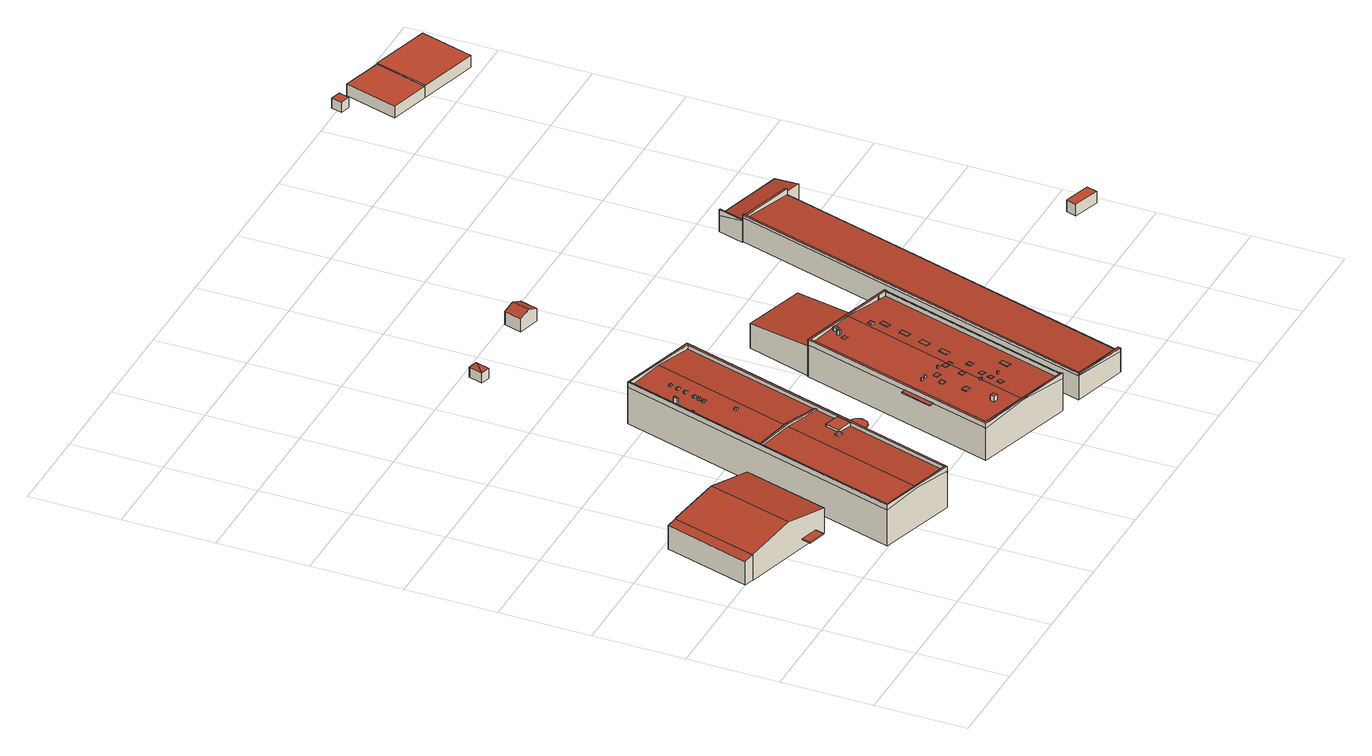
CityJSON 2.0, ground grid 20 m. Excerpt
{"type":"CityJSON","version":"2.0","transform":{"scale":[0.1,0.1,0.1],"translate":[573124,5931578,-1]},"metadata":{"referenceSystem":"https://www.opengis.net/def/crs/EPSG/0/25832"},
"CityObjects":{
"building1":{"type":"Building","attributes":{"Grundfläche 2D":"43.381300","Grundhöhe NN":"5.712"},"geometry":[{"type":"Solid","lod":"3","boundaries":[[[[0,1,2,3,4,5]],[[6,0,5,4,7,8]],[[2,1,0,6,9]],[[3,2,9,10]],[[4,3,10,7]],[[6,8,7,10,9]]]],"semantics":{"surfaces":[{"type":"RoofSurface"},{"type":"WallSurface"},{"type":"GroundSurface"}],"values":[[0,1,1,1,1,2]]}}]},
"building2":{"type":"Building","attributes":{"Grundfläche 2D":"425.344196","Grundhöhe NN":"5.685"},"children":["building2-1"],"geometry":[{"type":"Solid","lod":"3","boundaries":[[[[11,1,0,12,13,14,2]],[[15,16,17,13,12]],[[1,11,2,9,18]],[[0,1,18,6]],[[12,0,6,19,16,15]],[[17,16,19,20]],[[2,14,13,17,20,9]],[[9,20,19,6,18]]]],"semantics":{"surfaces":[{"type":"RoofSurface"},{"type":"WallSurface"},{"type":"GroundSurface"}],"values":[[0,0,1,1,1,1,1,2]]}}]},
"building2-1":{"type":"BuildingInstallation","parents":["building2"],"geometry":[{"type":"MultiSurface","lod":"3","boundaries":[[[21,22,23,24]],[[22,21,25,26]],[[23,22,26,27]],[[21,24,28,25]],[[26,25,28,27]]],"semantics":{"surfaces":[{"type":"RoofSurface"},{"type":"WallSurface"},{"type":"OuterCeilingSurface"}],"values":[0,1,1,1,2]}}]},
"building3":{"type":"Building","attributes":{"Grundfläche 2D":"1185.603595","Grundhöhe NN":"5.588"},"children":["building3-1","building3-2","building3-3","building3-4","building3-5","building3-6","building3-7","building3-8","building3-9","building3-10","building3-11","building3-12"],"geometry":[{"type":"MultiSurface","lod":"3","boundaries":[[[29,30,31,32,33,34]],[[30,29,35,36,37,33,32,38]],[[39,40,41,42]],[[43,44,45,46,47,48,49,50,51,52,53,54]],[[46,45,55,56,57,58,48,47]],[[48,58,31,30,49]],[[31,58,57,59]],[[59,60,31]],[[32,31,60,56,55]],[[61,62,34,33]],[[63,64,29,34,62]],[[65,66,35,29,64,67,37,36]],[[68,61,33,37,67]],[[44,38,32,55,45]],[[54,53,40,39,50,49,30,38,44,43,69,70]],[[41,40,53,52]],[[42,41,52,51]],[[39,42,51,50]],[[67,64,71,72]],[[61,68,67,72,73]],[[62,61,73,74]],[[71,64,63,62,74]],[[72,71,74,73]]],"semantics":{"surfaces":[{"type":"RoofSurface"},{"type":"WallSurface"},{"type":"GroundSurface"}],"values":[0,0,0,0,0,1,1,1,1,1,1,1,1,1,1,1,1,1,1,1,1,1,2]}}]},
"building3-1":{"type":"BuildingInstallation","parents":["building3"],"geometry":[{"type":"MultiSurface","lod":"3","boundaries":[[[75,76,77,78]],[[78,77,79,80]],[[75,78,80,81]],[[76,75,81,82]],[[77,76,82,79]]],"semantics":{"surfaces":[{"type":"RoofSurface"},{"type":"WallSurface"}],"values":[0,1,1,1,1]}}]},
"building3-2":{"type":"BuildingInstallation","parents":["building3"],"geometry":[{"type":"MultiSurface","lod":"3","boundaries":[[[83,84,85,86]],[[86,85,87,88]],[[83,86,88,89]],[[84,83,89,90]],[[85,84,90,87]]],"semantics":{"surfaces":[{"type":"RoofSurface"},{"type":"WallSurface"}],"values":[0,1,1,1,1]}}]},
"building3-3":{"type":"BuildingInstallation","parents":["building3"],"geometry":[{"type":"MultiSurface","lod":"3","boundaries":[[[91,92,70,69]],[[59,92,91,60]],[[91,69,43,46,56,60]],[[92,59,57,47,54,70]]],"semantics":{"surfaces":[{"type":"RoofSurface"},{"type":"WallSurface"}],"values":[0,0,1,1]}}]},
"building3-4":{"type":"BuildingInstallation","parents":["building3"],"geometry":[{"type":"MultiSurface","lod":"3","boundaries":[[[93,94,95,96]],[[94,93,97,98]],[[95,94,98,99]],[[96,95,99,100]],[[93,96,100,97]]],"semantics":{"surfaces":[{"type":"RoofSurface"},{"type":"WallSurface"}],"values":[0,1,1,1,1]}}]},
"building3-5":{"type":"BuildingInstallation","parents":["building3"],"geometry":[{"type":"MultiSurface","lod":"3","boundaries":[[[101,102,103,104]],[[104,103,105,106]],[[101,104,106,107]],[[102,101,107,108]],[[103,102,108,105]]],"semantics":{"surfaces":[{"type":"RoofSurface"},{"type":"WallSurface"}],"values":[0,1,1,1,1]}}]},
"building3-6":{"type":"BuildingInstallation","parents":["building3"],"geometry":[{"type":"MultiSurface","lod":"3","boundaries":[[[109,110,111,112]],[[112,111,113,114]],[[109,112,114,115]],[[110,109,115,116]],[[111,110,116,113]]],"semantics":{"surfaces":[{"type":"RoofSurface"},{"type":"WallSurface"}],"values":[0,1,1,1,1]}}]},
"building3-7":{"type":"BuildingInstallation","parents":["building3"],"geometry":[{"type":"MultiSurface","lod":"3","boundaries":[[[117,118,119,120]],[[120,119,121,122]],[[117,120,122,123]],[[118,117,123,124]],[[119,118,124,121]]],"semantics":{"surfaces":[{"type":"RoofSurface"},{"type":"WallSurface"}],"values":[0,1,1,1,1]}}]},
"building3-8":{"type":"BuildingInstallation","parents":["building3"],"geometry":[{"type":"MultiSurface","lod":"3","boundaries":[[[125,126,127,128]],[[128,127,129,130]],[[125,128,130,131]],[[126,125,131,132]],[[127,126,132,129]]],"semantics":{"surfaces":[{"type":"RoofSurface"},{"type":"WallSurface"}],"values":[0,1,1,1,1]}}]},
"building3-9":{"type":"BuildingInstallation","parents":["building3"],"geometry":[{"type":"MultiSurface","lod":"3","boundaries":[[[133,134,135,136]],[[134,133,137,138]],[[135,134,138,139]],[[136,135,139,140]],[[133,136,140,137]]],"semantics":{"surfaces":[{"type":"RoofSurface"},{"type":"WallSurface"}],"values":[0,1,1,1,1]}}]},
"building3-10":{"type":"BuildingInstallation","parents":["building3"],"geometry":[{"type":"MultiSurface","lod":"3","boundaries":[[[141,142,143,144]],[[144,143,145,146]],[[141,144,146,147]],[[142,141,147,148]],[[143,142,148,145]]],"semantics":{"surfaces":[{"type":"RoofSurface"},{"type":"WallSurface"}],"values":[0,1,1,1,1]}}]},
"building3-11":{"type":"BuildingInstallation","parents":["building3"],"geometry":[{"type":"MultiSurface","lod":"3","boundaries":[[[149,150,151,152]],[[152,151,153,154]],[[149,152,154,155]],[[150,149,155,156]],[[151,150,156,153]]],"semantics":{"surfaces":[{"type":"RoofSurface"},{"type":"WallSurface"}],"values":[0,1,1,1,1]}}]},
"building3-12":{"type":"BuildingInstallation","parents":["building3"],"geometry":[{"type":"MultiSurface","lod":"3","boundaries":[[[157,36,35,158,159,160]],[[158,35,66,161]],[[159,158,161,162]],[[160,159,162,163]],[[157,160,163,164]],[[36,157,164,65]],[[163,162,161,66,65,164]]],"semantics":{"surfaces":[{"type":"RoofSurface"},{"type":"WallSurface"},{"type":"OuterCeilingSurface"}],"values":[0,1,1,1,1,1,2]}}]},
"building4":{"type":"Building","attributes":{"Grundfläche 2D":"6.324425","Grundhöhe NN":"5.664"},"geometry":[{"type":"Solid","lod":"3","boundaries":[[[[165,166,167]],[[168,166,165]],[[169,170,167,166]],[[170,171,165,167]],[[171,172,168,165]],[[172,169,166,168]],[[172,171,170,169]]]],"semantics":{"surfaces":[{"type":"RoofSurface"},{"type":"WallSurface"},{"type":"GroundSurface"}],"values":[[0,0,1,1,1,1,2]]}}]},
"building5":{"type":"Building","attributes":{"Grundfläche 2D":"1249.205532","Grundhöhe NN":"5.588"},"children":["building5-1","building5-2","building5-3","building5-4","building5-5","building5-6","building5-7","building5-8","building5-9","building5-10","building5-11","building5-12","building5-13","building5-14","building5-15","building5-16","building5-17","building5-18","building5-19","building5-20","building5-21","building5-22","building5-23","building5-24","building5-25","building5-26"],"geometry":[{"type":"MultiSurface","lod":"3","boundaries":[[[173,174,175]],[[173,175,176]],[[177,178,179,180]],[[176,178,177]],[[178,181,182,183,179]],[[184,185,182,181]],[[175,174,186]],[[174,187,186]],[[188,189,185,184,190,191,192,193,194,186,187,195,196]],[[197,198,199]],[[200,201,202]],[[200,202,203]],[[204,205,206,197,199,200,203,207]],[[208,209,206,205]],[[210,211,212,213]],[[176,175,200,199]],[[214,215,174,173]],[[216,214,173,176,177,180]],[[178,176,199,198]],[[198,197,181,178]],[[197,206,209,190,184,181]],[[209,208,191,190]],[[208,205,192,191]],[[204,207,203,193,192,205]],[[202,194,203]],[[194,193,203]],[[202,201,186,194]],[[201,200,175,186]],[[215,217,187,174]],[[217,218,195,187]],[[195,218,219,220,196]],[[221,222,223,189,188,196,220,224,225,226]],[[185,189,223,227,228,229,179,183,182]],[[229,216,180,179]],[[216,229,230,231]],[[232,214,216,231]],[[215,214,232,233]],[[217,215,233,234]],[[218,217,234,235]],[[211,236,237,220,219,218,235,238,212]],[[223,222,221,224,220,237,239,240]],[[230,229,228,227,223,240,241]],[[213,212,238,242]],[[210,213,242,243]],[[211,210,243,236]],[[242,238,235,234,233,232,231,230,241,240,239,237,236,243]]],"semantics":{"surfaces":[{"type":"RoofSurface"},{"type":"WallSurface"},{"type":"GroundSurface"}],"values":[0,0,0,0,0,0,0,0,0,0,0,0,0,0,0,1,1,1,1,1,1,1,1,1,1,1,1,1,1,1,1,1,1,1,1,1,1,1,1,1,1,1,1,1,1,2]}}]},
"building5-1":{"type":"BuildingInstallation","parents":["building5"],"geometry":[{"type":"MultiSurface","lod":"3","boundaries":[[[244,245,246,247]],[[247,246,248,249]],[[244,247,249,250]],[[245,244,250,251]],[[246,245,251,248]]],"semantics":{"surfaces":[{"type":"RoofSurface"},{"type":"WallSurface"}],"values":[0,1,1,1,1]}}]},
"building5-2":{"type":"BuildingInstallation","parents":["building5"],"geometry":[{"type":"MultiSurface","lod":"3","boundaries":[[[252,253,254,255]],[[256,257,255,254]],[[252,255,257,258]],[[253,252,258,259]],[[259,256,254,253]]],"semantics":{"surfaces":[{"type":"RoofSurface"},{"type":"WallSurface"}],"values":[0,1,1,1,1]}}]},
"building5-3":{"type":"BuildingInstallation","parents":["building5"],"geometry":[{"type":"MultiSurface","lod":"3","boundaries":[[[260,261,262,263]],[[260,263,264]],[[261,260,264,265]],[[261,265,262]]],"semantics":{"surfaces":[{"type":"RoofSurface"},{"type":"WallSurface"}],"values":[0,1,1,1]}}]},
"building5-4":{"type":"BuildingInstallation","parents":["building5"],"geometry":[{"type":"MultiSurface","lod":"3","boundaries":[[[266,267,268,269]],[[270,271,268,267]],[[269,268,271,272]],[[272,273,266,269]],[[267,266,273,270]]],"semantics":{"surfaces":[{"type":"RoofSurface"},{"type":"WallSurface"}],"values":[0,1,1,1,1]}}]},
"building5-5":{"type":"BuildingInstallation","parents":["building5"],"geometry":[{"type":"MultiSurface","lod":"3","boundaries":[[[274,275,276,277]],[[277,276,278,279]],[[274,277,279,280]],[[275,274,280,281]],[[276,275,281,278]]],"semantics":{"surfaces":[{"type":"RoofSurface"},{"type":"WallSurface"}],"values":[0,1,1,1,1]}}]},
"building5-6":{"type":"BuildingInstallation","parents":["building5"],"geometry":[{"type":"MultiSurface","lod":"3","boundaries":[[[282,283,284,285]],[[285,284,286,287]],[[287,288,282,285]],[[283,282,288,289]],[[289,286,284,283]]],"semantics":{"surfaces":[{"type":"RoofSurface"},{"type":"WallSurface"}],"values":[0,1,1,1,1]}}]},
"building5-7":{"type":"BuildingInstallation","parents":["building5"],"geometry":[{"type":"MultiSurface","lod":"3","boundaries":[[[290,291,292,293]],[[293,292,294,295]],[[295,296,290,293]],[[291,290,296,297]],[[297,294,292,291]]],"semantics":{"surfaces":[{"type":"RoofSurface"},{"type":"WallSurface"}],"values":[0,1,1,1,1]}}]},
"building5-8":{"type":"BuildingInstallation","parents":["building5"],"geometry":[{"type":"MultiSurface","lod":"3","boundaries":[[[298,299,300,301]],[[300,299,302,303]],[[301,300,303,304]],[[298,301,304,305]],[[299,298,305,302]]],"semantics":{"surfaces":[{"type":"RoofSurface"},{"type":"WallSurface"}],"values":[0,1,1,1,1]}}]},
"building5-9":{"type":"BuildingInstallation","parents":["building5"],"geometry":[{"type":"MultiSurface","lod":"3","boundaries":[[[306,307,308,309]],[[307,306,310,311]],[[309,308,312,313]],[[306,309,313,310]],[[308,307,311,312]]],"semantics":{"surfaces":[{"type":"RoofSurface"},{"type":"WallSurface"}],"values":[0,1,1,1,1]}}]},
"building5-10":{"type":"BuildingInstallation","parents":["building5"],"geometry":[{"type":"MultiSurface","lod":"3","boundaries":[[[314,315,316,317]],[[317,316,318,319]],[[314,317,319,320]],[[315,314,320,321]],[[316,315,321,318]]],"semantics":{"surfaces":[{"type":"RoofSurface"},{"type":"WallSurface"}],"values":[0,1,1,1,1]}}]},
"building5-11":{"type":"BuildingInstallation","parents":["building5"],"geometry":[{"type":"MultiSurface","lod":"3","boundaries":[[[322,323,324,325]],[[325,324,326,327]],[[325,327,322]],[[324,323,326]]],"semantics":{"surfaces":[{"type":"RoofSurface"},{"type":"WallSurface"}],"values":[0,1,1,1]}}]},
"building5-12":{"type":"BuildingInstallation","parents":["building5"],"geometry":[{"type":"MultiSurface","lod":"3","boundaries":[[[328,329,330,331]],[[331,330,332,333]],[[328,331,333,334]],[[329,328,334,335]],[[330,329,335,332]]],"semantics":{"surfaces":[{"type":"RoofSurface"},{"type":"WallSurface"}],"values":[0,1,1,1,1]}}]},
"building5-13":{"type":"BuildingInstallation","parents":["building5"],"geometry":[{"type":"MultiSurface","lod":"3","boundaries":[[[336,337,338,339]]],"semantics":{"surfaces":[{"type":"RoofSurface"}],"values":[0]}}]},
"building5-14":{"type":"BuildingInstallation","parents":["building5"],"geometry":[{"type":"MultiSurface","lod":"3","boundaries":[[[340,341,342,343]],[[343,342,344,345]],[[340,343,345,346]],[[341,340,346,347]],[[342,341,347,344]]],"semantics":{"surfaces":[{"type":"RoofSurface"},{"type":"WallSurface"}],"values":[0,1,1,1,1]}}]},
"building5-15":{"type":"BuildingInstallation","parents":["building5"],"geometry":[{"type":"MultiSurface","lod":"3","boundaries":[[[348,349,350,351]],[[351,350,352,353]],[[353,354,348,351]],[[354,355,349,348]],[[350,349,355,352]]],"semantics":{"surfaces":[{"type":"RoofSurface"},{"type":"WallSurface"}],"values":[0,1,1,1,1]}}]},
"building5-16":{"type":"BuildingInstallation","parents":["building5"],"geometry":[{"type":"MultiSurface","lod":"3","boundaries":[[[356,357,358,359]],[[360,361,359,358]],[[359,361,362,356]],[[357,356,362,363]],[[358,357,363,360]]],"semantics":{"surfaces":[{"type":"RoofSurface"},{"type":"WallSurface"}],"values":[0,1,1,1,1]}}]},
"building5-17":{"type":"BuildingInstallation","parents":["building5"],"geometry":[{"type":"MultiSurface","lod":"3","boundaries":[[[364,365,366,367]],[[367,366,368,369]],[[364,367,369,370]],[[365,364,370,371]],[[366,365,371,368]]],"semantics":{"surfaces":[{"type":"RoofSurface"},{"type":"WallSurface"}],"values":[0,1,1,1,1]}}]},
"building5-18":{"type":"BuildingInstallation","parents":["building5"],"geometry":[{"type":"MultiSurface","lod":"3","boundaries":[[[372,373,374,375]],[[375,374,376,377]],[[377,378,372,375]],[[373,372,378,379]],[[374,373,379,376]]],"semantics":{"surfaces":[{"type":"RoofSurface"},{"type":"WallSurface"}],"values":[0,1,1,1,1]}}]},
"building5-19":{"type":"BuildingInstallation","parents":["building5"],"geometry":[{"type":"MultiSurface","lod":"3","boundaries":[[[380,381,382,383]],[[383,382,384,385]],[[380,383,385,386]],[[381,380,386,387]],[[382,381,387,384]]],"semantics":{"surfaces":[{"type":"RoofSurface"},{"type":"WallSurface"}],"values":[0,1,1,1,1]}}]},
"building5-20":{"type":"BuildingInstallation","parents":["building5"],"geometry":[{"type":"MultiSurface","lod":"3","boundaries":[[[388,389,390,391]],[[390,389,392,393]],[[391,390,393,394]],[[388,391,394,395]],[[389,388,395,392]]],"semantics":{"surfaces":[{"type":"RoofSurface"},{"type":"WallSurface"}],"values":[0,1,1,1,1]}}]},
"building5-21":{"type":"BuildingInstallation","parents":["building5"],"geometry":[{"type":"MultiSurface","lod":"3","boundaries":[[[396,397,398,399]],[[400,401,399,398]],[[396,399,401,402]],[[397,396,402,403]],[[398,397,403,400]]],"semantics":{"surfaces":[{"type":"RoofSurface"},{"type":"WallSurface"}],"values":[0,1,1,1,1]}}]},
"building5-22":{"type":"BuildingInstallation","parents":["building5"],"geometry":[{"type":"MultiSurface","lod":"3","boundaries":[[[404,405,406,407]],[[406,405,408,409]],[[407,406,409,410]],[[404,407,410,411]],[[405,404,411,408]]],"semantics":{"surfaces":[{"type":"RoofSurface"},{"type":"WallSurface"}],"values":[0,1,1,1,1]}}]},
"building5-23":{"type":"BuildingInstallation","parents":["building5"],"geometry":[{"type":"MultiSurface","lod":"3","boundaries":[[[412,413,414,415]],[[415,414,416,417]],[[417,418,412,415]],[[413,412,418,419]],[[419,416,414,413]]],"semantics":{"surfaces":[{"type":"RoofSurface"},{"type":"WallSurface"}],"values":[0,1,1,1,1]}}]},
"building5-24":{"type":"BuildingInstallation","parents":["building5"],"geometry":[{"type":"MultiSurface","lod":"3","boundaries":[[[420,421,422,423]],[[424,425,423,422]],[[425,426,420,423]],[[421,420,426,427]],[[422,421,427,424]]],"semantics":{"surfaces":[{"type":"RoofSurface"},{"type":"WallSurface"}],"values":[0,1,1,1,1]}}]},
"building5-25":{"type":"BuildingInstallation","parents":["building5"],"geometry":[{"type":"MultiSurface","lod":"3","boundaries":[[[428,429,430,431]],[[431,430,432,433]],[[433,434,428,431]],[[429,428,434,435]],[[435,432,430,429]]],"semantics":{"surfaces":[{"type":"RoofSurface"},{"type":"WallSurface"}],"values":[0,1,1,1,1]}}]},
"building5-26":{"type":"BuildingInstallation","parents":["building5"],"geometry":[{"type":"MultiSurface","lod":"3","boundaries":[[[436,437,226,225]],[[437,438,439,221,226]],[[224,221,439,440]],[[225,224,440,441,436]],[[437,436,441,438]],[[438,441,440,439]]],"semantics":{"surfaces":[{"type":"RoofSurface"},{"type":"WallSurface"},{"type":"OuterCeilingSurface"}],"values":[0,1,1,1,1,2]}}]},
"building6":{"type":"Building","attributes":{"Grundfläche 2D":"19.549388","Grundhöhe NN":"-0.001"},"geometry":[{"type":"Solid","lod":"3","boundaries":[[[[442,443,444,445]],[[446,443,442,447]],[[445,444,448,449]],[[447,442,445,449,450]],[[446,447,450,451]],[[448,444,443,446,451]],[[450,449,448,451]]]],"semantics":{"surfaces":[{"type":"RoofSurface"},{"type":"WallSurface"},{"type":"GroundSurface"}],"values":[[0,0,1,1,1,1,2]]}}]},
"building7":{"type":"Building","attributes":{"Grundfläche 2D":"1087.405487","Grundhöhe NN":"5.588"},"children":["building7-1","building7-2"],"geometry":[{"type":"MultiSurface","lod":"3","boundaries":[[[452,453,454,455,456,457,458,459,460]],[[461,462,463]],[[464,465,461]],[[462,461,465,466,467,468]],[[469,470,465]],[[470,466,465]],[[462,471,463]],[[471,472,463]],[[473,474,462,468,456,455,454]],[[457,456,468,467]],[[457,467,466,475,476,458]],[[477,478,479,452,460,459,458,476,470]],[[479,472,453,452]],[[471,473,454,453,472]],[[461,463,480,481]],[[464,461,481,482]],[[483,469,465,464,482,484]],[[470,469,483,485]],[[486,487,479,478,477,470,485,488]],[[472,479,487,489]],[[463,472,489,480]],[[481,480,489,487,486,488,485,483,484,482]]],"semantics":{"surfaces":[{"type":"RoofSurface"},{"type":"WallSurface"},{"type":"GroundSurface"}],"values":[0,0,0,0,0,0,0,0,1,1,1,1,1,1,1,1,1,1,1,1,1,2]}}]},
"building7-1":{"type":"BuildingInstallation","parents":["building7"],"geometry":[{"type":"MultiSurface","lod":"3","boundaries":[[[490,474,473]],[[473,491,490]],[[463,461,490,491]],[[461,462,474,490]],[[471,463,491,473]]],"semantics":{"surfaces":[{"type":"RoofSurface"},{"type":"WallSurface"}],"values":[0,0,1,1,1]}}]},
"building7-2":{"type":"BuildingInstallation","parents":["building7"],"geometry":[{"type":"MultiSurface","lod":"3","boundaries":[[[475,492,493,476]],[[469,470,476,493]],[[466,465,492,475]],[[493,492,465,469]]],"semantics":{"surfaces":[{"type":"RoofSurface"},{"type":"WallSurface"}],"values":[0,1,1,1]}}]},
"building8":{"type":"Building","attributes":{"Grundfläche 2D":"101.248264","Grundhöhe NN":"5.258"},"children":["building8-1"],"geometry":[{"type":"Solid","lod":"3","boundaries":[[[[494,495,496,497,498,499,500]],[[499,501,500]],[[502,496,495]],[[503,504,505,495,494,500]],[[505,506,502,495]],[[506,507,496,502]],[[507,508,497,496]],[[508,509,498,497]],[[509,510,499,498]],[[510,511,501,499]],[[511,503,500,501]],[[504,503,511,510,509,508,507,506,505]]]],"semantics":{"surfaces":[{"type":"RoofSurface"},{"type":"WallSurface"},{"type":"GroundSurface"}],"values":[[0,0,0,1,1,1,1,1,1,1,1,2]]}}]},
"building8-1":{"type":"BuildingInstallation","parents":["building8"],"geometry":[{"type":"MultiSurface","lod":"3","boundaries":[[[512,513,514,515]],[[513,512,494,499]],[[514,513,499,501]],[[515,514,501,500]],[[512,515,500,494]]],"semantics":{"surfaces":[{"type":"RoofSurface"},{"type":"WallSurface"}],"values":[0,1,1,1,1]}}]},
"building9":{"type":"Building","attributes":{"Grundfläche 2D":"14.888099","Grundhöhe NN":"5.588"},"geometry":[{"type":"Solid","lod":"3","boundaries":[[[[516,517,518,519]],[[520,521,519,518]],[[521,522,516,519]],[[522,523,517,516]],[[523,520,518,517]],[[523,522,521,520]]]],"semantics":{"surfaces":[{"type":"RoofSurface"},{"type":"WallSurface"},{"type":"GroundSurface"}],"values":[[0,1,1,1,1,2]]}}]},
"building10":{"type":"Building","attributes":{"Grundfläche 2D":"5.307499","Grundhöhe NN":"3.287"},"geometry":[{"type":"Solid","lod":"3","boundaries":[[[[524,525,526,527]],[[528,529,527,526]],[[529,530,524,527]],[[530,531,525,524]],[[531,528,526,525]],[[531,530,529,528]]]],"semantics":{"surfaces":[{"type":"RoofSurface"},{"type":"WallSurface"},{"type":"GroundSurface"}],"values":[[0,1,1,1,1,2]]}}]},
"building11":{"type":"Building","attributes":{"Grundfläche 2D":"110.680042","Grundhöhe NN":"3.306"},"geometry":[{"type":"Solid","lod":"3","boundaries":[[[[532,533,534,535]],[[536,537,535,534]],[[537,538,532,535]],[[538,539,533,532]],[[539,536,534,533]],[[539,538,537,536]]]],"semantics":{"surfaces":[{"type":"RoofSurface"},{"type":"WallSurface"},{"type":"GroundSurface"}],"values":[[0,1,1,1,1,2]]}}]},
"building12":{"type":"Building","attributes":{"Grundfläche 2D":"166.482874","Grundhöhe NN":"3.370"},"geometry":[{"type":"Solid","lod":"3","boundaries":[[[[540,541,542,543,544]],[[545,546,547,542,541,540]],[[547,548,543,542]],[[548,549,544,543]],[[549,545,540,544]],[[547,546,545,549,548]]]],"semantics":{"surfaces":[{"type":"RoofSurface"},{"type":"WallSurface"},{"type":"GroundSurface"}],"values":[[0,1,1,1,1,2]]}}]}
},
"vertices":[
[28,359,126],[29,361,126],[83,548,126],[62,554,121],[7,365,121],[27,359,126],[28,359,67],[7,365,67],[27,359,67],[83,548,67],[62,554,67],
[51,438,126],[133,329,147],[187,518,147],[85,548,126],[170,318,139],[236,299,125],[291,488,125],[29,361,67],[236,299,67],[291,488,67],
[164,297,89],[203,286,89],[209,307,89],[170,318,89],[164,297,87],[203,286,87],[209,307,87],[170,318,87],
[416,118,162],[414,123,162],[249,171,162],[435,801,162],[433,805,162],[245,169,162],[475,317,162],[487,357,162],[605,755,162],[600,752,162],[483,354,160],[492,385,160],[459,395,160],[450,364,160],[508,440,152],[600,752,152],[518,777,158],[425,464,158],[424,460,158],[332,147,158],[414,123,152],[483,354,152],[450,364,154],[459,395,154],[492,385,152],[507,436,152],[435,801,152],[343,488,152],[342,484,152],[249,171,152],[342,484,155],[343,488,155],[433,805,151],[245,169,151],[331,144,158],[416,118,151],[487,357,160],[475,317,160],[605,755,151],[519,780,158],[508,440,155],[507,436,155],[416,118,66],[605,755,66],[433,805,66],[245,169,66],
[437,367,158],[435,359,158],[446,355,158],[449,363,158],[446,355,154],[449,363,154],[437,367,155],[435,359,155],
[461,726,159],[466,724,159],[468,730,159],[462,731,159],[468,730,156],[462,731,155],[461,726,155],[466,724,156],
[425,464,164],[424,460,164],
[449,666,159],[450,671,159],[445,673,159],[443,668,159],[449,666,156],[450,671,156],[445,673,155],[443,668,155],
[457,714,159],[455,708,159],[461,706,159],[462,712,159],[461,706,156],[462,712,156],[457,714,155],[455,708,155],
[397,655,157],[395,651,157],[400,649,157],[401,654,157],[400,649,152],[401,654,152],[397,655,152],[395,651,152],
[436,581,161],[434,575,161],[440,573,161],[441,579,161],[440,573,157],[441,579,157],[436,581,157],[434,575,157],
[437,649,159],[436,644,159],[442,642,159],[443,648,159],[442,642,156],[443,648,156],[437,649,155],[436,644,155],
[445,654,159],[447,660,159],[441,661,159],[440,655,159],[445,654,156],[447,660,156],[441,661,155],[440,655,155],
[415,700,167],[413,691,167],[416,690,167],[419,699,167],[416,690,153],[419,699,153],[415,700,152],[413,691,153],
[450,690,159],[456,688,159],[457,694,159],[451,695,159],[457,694,156],[451,695,155],[450,690,155],[456,688,156],
[497,350,162],[486,317,162],[497,324,162],[501,338,162],[486,317,160],[497,324,160],[501,338,160],[497,350,160],
[445,1121,91],[473,1145,91],[454,1151,91],[465,1115,91],[473,1145,67],[454,1151,67],[445,1121,67],[465,1115,67],
[818,58,152],[943,481,152],[941,482,152],[816,58,152],[818,58,153],[816,57,152],[818,51,153],[819,57,153],[795,63,152],[707,84,153],[814,52,153],[708,89,152],[602,115,152],[942,483,152],[944,481,152],[599,122,152],[597,117,152],[604,120,152],[729,546,152],[835,515,152],[921,489,152],[922,489,152],[946,487,152],[725,552,152],[795,63,143],[816,57,141],[816,58,141],[941,482,141],[942,483,141],[922,489,143],[921,489,143],[859,508,149],[835,515,151],[708,89,151],[861,507,149],[729,546,142],[604,120,142],[770,695,124],[728,552,136],[863,511,136],[905,654,124],[818,58,141],[943,481,141],[819,57,141],[944,481,141],[946,487,141],[837,519,151],[725,552,141],[635,245,141],[599,122,141],[597,117,141],[655,314,141],[655,314,142],[635,245,142],[707,84,151],[814,52,142],[818,51,141],[818,51,66],[819,57,66],[818,58,66],[943,481,66],[944,481,66],[946,487,66],[728,552,66],[725,552,66],[863,511,66],[599,122,66],[597,117,66],[814,52,66],[905,654,66],[770,695,66],
[811,183,146],[805,164,146],[815,161,146],[821,180,146],[815,161,144],[821,180,144],[811,183,145],[805,164,145],
[770,168,154],[773,167,154],[774,170,154],[771,171,154],[774,170,148],[771,171,148],[770,168,148],[773,167,148],
[765,499,147],[763,489,147],[772,487,147],[775,496,147],[765,499,146],[763,489,146],
[753,193,151],[763,190,150],[766,200,150],[756,203,151],[763,190,149],[766,200,149],[756,203,150],[753,193,150],
[740,148,151],[750,145,150],[753,155,150],[743,158,151],[753,155,149],[743,158,150],[740,148,150],[750,145,149],
[696,294,151],[696,297,151],[693,298,151],[692,295,151],[693,298,145],[692,295,145],[696,294,145],[696,297,145],
[742,281,155],[743,284,155],[740,285,155],[739,282,155],[740,285,149],[739,282,149],[742,281,149],[743,284,149],
[723,268,149],[726,278,149],[716,281,148],[713,271,148],[726,278,148],[716,281,147],[713,271,147],[723,268,148],
[823,401,150],[818,382,150],[827,379,150],[833,399,150],[823,401,149],[818,382,149],[827,379,148],[833,399,149],
[780,515,155],[785,513,155],[788,522,155],[782,524,155],[788,522,147],[782,524,147],[780,515,147],[785,513,147],
[745,225,151],[748,235,151],[738,238,151],[735,228,151],[738,238,150],[735,228,150],
[705,250,148],[707,260,149],[698,262,148],[696,252,147],[698,262,146],[696,252,146],[705,250,147],[707,260,147],
[765,262,151],[772,260,150],[775,270,150],[768,272,151],
[837,449,151],[831,430,151],[841,427,150],[847,446,150],[841,427,149],[847,446,148],[837,449,149],[831,430,149],
[772,228,151],[782,225,150],[785,235,150],[775,238,151],[785,235,148],[775,238,149],[772,228,149],[782,225,148],
[795,305,151],[789,286,151],[799,283,151],[804,302,151],[799,283,148],[804,302,148],[795,305,149],[789,286,149],
[706,292,152],[706,295,152],[703,295,152],[703,293,152],[703,295,146],[703,293,146],[706,292,146],[706,295,146],
[776,505,157],[777,510,157],[772,511,157],[771,506,157],[772,511,146],[771,506,146],[776,505,147],[777,510,147],
[688,133,160],[690,142,160],[681,144,160],[679,135,160],[681,144,148],[679,135,148],[688,133,148],[690,142,148],
[809,353,150],[803,334,150],[813,331,150],[819,351,150],[803,334,149],[813,331,148],[819,351,148],[809,353,149],
[823,461,154],[831,458,154],[833,466,154],[825,469,154],[833,466,150],[825,469,151],[823,461,151],[831,458,150],
[747,172,151],[756,169,150],[759,178,150],[750,181,151],[756,169,149],[759,178,149],[750,181,150],[747,172,150],
[736,186,156],[737,189,156],[734,191,156],[733,187,156],[734,191,151],[733,187,151],[736,186,151],[737,189,151],
[701,196,150],[704,207,150],[693,210,149],[690,199,149],[693,210,147],[690,199,147],[701,196,148],[704,207,148],
[750,278,151],[747,267,151],[756,265,152],[759,275,152],[756,265,151],[759,275,151],[750,278,150],[747,267,150],
[645,317,142],[625,248,142],[625,248,140],[635,245,140],[655,314,140],[645,317,140],
[752,1192,50],[742,1152,50],[765,1146,40],[775,1185,40],[718,1159,40],[729,1198,40],[765,1146,10],[775,1185,10],[729,1198,10],[718,1159,10],
[1106,860,128],[864,38,128],[868,38,128],[869,43,128],[876,66,128],[1100,827,128],[1110,859,128],[1109,859,128],[1107,860,128],[987,8,114],[869,43,122],[986,3,114],[988,8,114],[1226,819,113],[1108,854,121],[1100,827,121],[876,66,121],[1227,824,113],[1110,859,122],[868,38,122],[864,38,122],[868,38,123],[869,43,123],[1108,854,126],[1110,859,126],[1109,859,122],[1107,860,122],[1106,860,122],[986,3,66],[987,8,66],[988,8,66],[1227,824,66],[1226,819,66],[1110,859,66],[1107,860,66],[1106,860,66],[1109,859,66],[864,38,66],
[987,8,123],[986,3,123],
[1226,819,126],[1227,824,126],
[1109,859,113],[1110,859,113],[1228,826,113],[1269,814,113],[1284,871,101],[1127,917,101],[1107,860,113],[1123,918,101],[1227,824,114],[1107,860,63],[1109,859,63],[1110,859,63],[1227,824,63],[1228,826,63],[1269,814,63],[1284,871,63],[1127,917,63],[1123,918,63],
[1109,859,114],[1127,917,114],[1123,918,114],[1107,860,114],
[1458,328,93],[1451,305,93],[1508,286,93],[1516,310,93],[1508,286,66],[1516,310,66],[1458,328,66],[1451,305,66],
[1254,1764,67],[1260,1787,67],[1239,1793,67],[1233,1769,67],[1239,1793,43],[1233,1769,43],[1254,1764,43],[1260,1787,43],
[1291,1785,70],[1257,1668,70],[1345,1643,70],[1379,1759,70],[1345,1643,43],[1379,1759,43],[1291,1785,43],[1257,1668,43],
[1379,1759,73],[1345,1643,73],[1345,1642,73],[1477,1604,73],[1510,1721,73],[1379,1759,44],[1345,1643,44],[1345,1642,44],[1477,1604,44],[1510,1721,44]
]}
